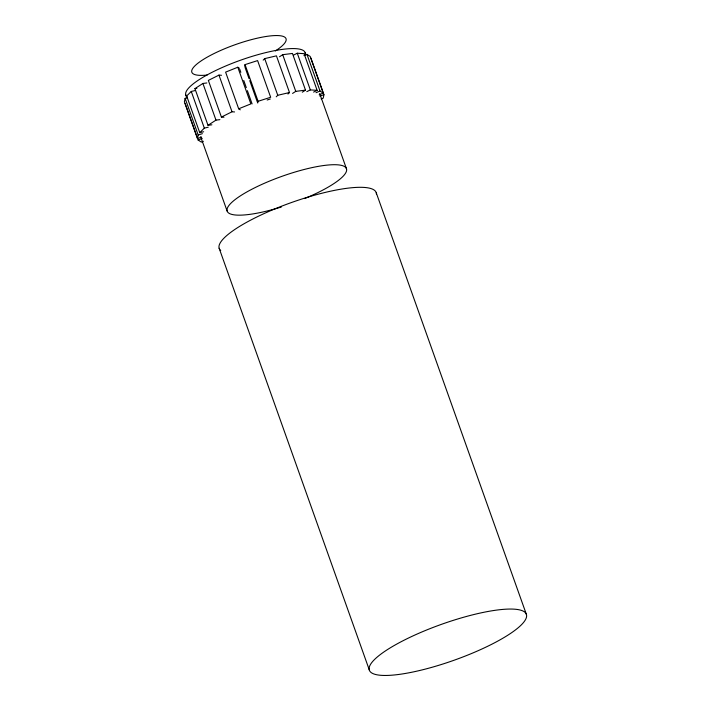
<?xml version="1.0" encoding="UTF-8"?>
<svg xmlns="http://www.w3.org/2000/svg" width="711" height="711" viewBox="0 0 711 711"><rect width="100%" height="100%" fill="white"/><g stroke="black" fill="none" stroke-linecap="round" stroke-linejoin="round"><path stroke-width="1.07" d="M187.215 97.656L185.127 98.331L184.389 101.789L197.445 138.467L201.64 137.125M197.445 138.467L198.182 135.001L185.127 98.331M244.664 66.354L245.028 64.621L257.604 60.595L270.669 97.265L258.093 101.3L257.72 103.024M310.885 58.044L323.949 94.714L323.212 98.18L321.114 98.847M195.178 90.537L191.268 91.461L186.673 95.994L199.738 132.664L203.648 131.748M263.177 60.124L264.705 58.613L276.437 55.849L289.493 92.528L287.964 94.039M199.738 132.664L204.324 128.131L208.234 127.207M276.232 96.803L277.761 95.283L289.493 92.528M211.887 124.807L207.994 125.296L194.938 88.626L202.919 83.454L206.821 82.965M279.512 56.756L282.702 54.685L292.452 53.458L305.508 90.137L302.308 92.208M207.994 125.296L215.984 120.132L219.877 119.644M292.568 93.425L295.767 91.364L305.508 90.137M221.503 75.268L218.961 75.108L208.35 80.405L221.414 117.075L223.956 117.235M293.741 54.996L297.278 53.227L304.068 53.663L317.133 90.341L313.595 92.101M221.414 117.075L232.017 111.778L234.568 111.947M306.796 91.666L310.334 89.906L317.133 90.341M239.394 68.256L237.803 67.234L225.609 72.131L238.674 108.801L240.265 109.832M303.935 55.609L306.983 54.392L310.174 56.436L323.229 93.105L319.168 94.741M238.674 108.801L250.859 103.904L237.803 67.234M185.1 103.397L198.165 140.076L202.226 138.441M315.986 92.697L320.048 91.061L323.229 93.105M203.382 141.302L201.346 142.12L198.165 140.076M267.158 100.002L270.296 98.998M198.182 135.001L202.377 133.659M319.754 96.056L323.949 94.714M194.938 88.626L196.885 88.377M376.243 192.761L526.424 614.508A83.303 19.019 -19.6 0 1 413.375 671.913A83.303 19.019 -19.6 0 1 403.83 640.335A83.303 19.019 -19.6 0 1 526.424 614.508M306.983 54.392L320.048 91.061M305.152 52.721L305.899 54.809M319.683 93.523L346.506 168.854M297.278 53.227L310.334 89.906M282.702 54.685L295.767 91.364M264.705 58.613L277.761 95.283M245.028 64.621L258.093 101.3M245.028 67.376L249.019 78.574M249.739 80.619L257.355 102.011M239.758 69.269L240.842 72.326M243.749 80.476L246.29 87.613M247.375 90.661L252.094 103.913M218.961 75.108L232.017 111.778M202.919 83.454L215.984 120.132M191.268 91.461L204.324 128.131M185.767 94.892L186.886 98.029M200.671 136.743L227.12 211.025M219.157 248.246L369.329 670.002M186.966 96.643A63.315 14.46 -19.6 0 1 239.145 60.711A63.315 14.46 -19.6 0 1 305.303 53.76M207.105 75.064A49.983 11.412 -19.6 0 1 203.515 59.351A49.983 11.412 -19.6 0 1 269.629 35.994A49.983 11.412 -19.6 0 1 275.317 50.97M281.396 206.99A63.315 14.46 -19.6 0 1 233.83 200.6A63.315 14.46 -19.6 0 1 332.784 164.73A63.315 14.46 -19.6 0 1 304.619 198.573M220.739 250.556A83.303 19.019 -19.6 0 1 289.386 203.275A83.303 19.019 -19.6 0 1 376.43 194.13"/></g></svg>
